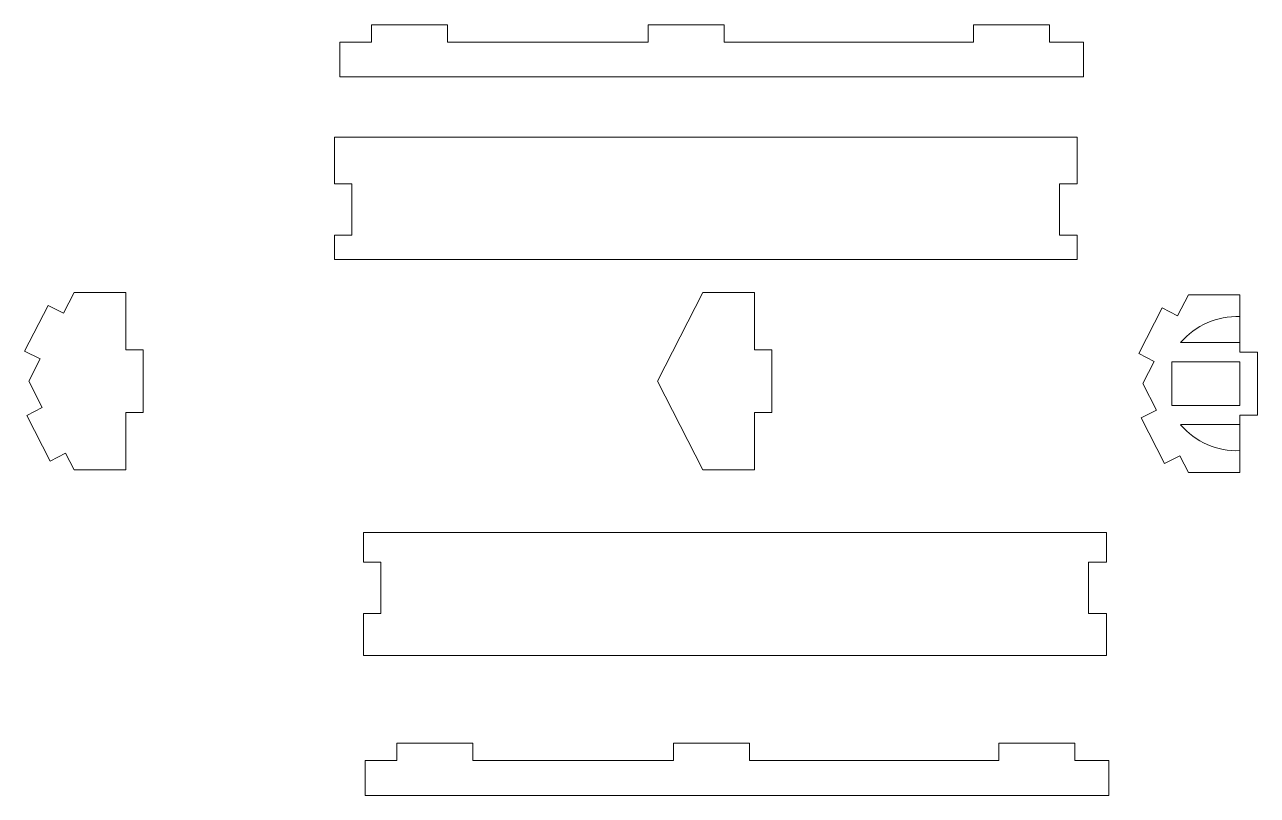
# Model space of a CAD drawing. Header units: millimetres. Extents: x 99 to 312, y 94 to 227.
import ezdxf

# ---------------------------------------------------------------- set-up
doc = ezdxf.new("R2010")
doc.units = ezdxf.units.MM

msp = doc.modelspace()

# ---------------------------------------------------------------- linework, layer by layer
at = {"color": 7, "linetype": 'Continuous', "lineweight": 15}
for p, q in [((172.43, 227.39), (159.31, 227.39)), ((159.31, 227.39), (159.31, 224.39)), ((172.43, 227.39), (172.43, 224.39)), ((207.09, 227.39), (207.09, 224.39)), ((220.21, 227.39), (207.09, 227.39)), ((220.21, 227.39), (220.21, 224.39)), ((263.27, 227.39), (263.27, 224.39)), ((276.39, 227.39), (263.27, 227.39)), ((276.39, 227.39), (276.39, 224.39)), ((153.85, 218.39), (153.85, 224.39)), ((159.31, 224.39), (153.85, 224.39)), ((207.09, 224.39), (172.43, 224.39)), ((263.27, 224.39), (220.21, 224.39)), ((282.29, 224.39), (276.39, 224.39)), ((282.29, 218.39), (282.29, 224.39)), ((282.29, 218.39), (153.85, 218.39)), ((152.92, 207.99), (152.92, 199.92)), ((281.19, 207.99), (152.92, 207.99)), ((281.19, 199.92), (281.19, 207.99)), ((155.92, 199.92), (152.92, 199.92)), ((155.92, 191.05), (155.92, 199.92)), ((281.19, 199.92), (278.12, 199.92)), ((278.12, 199.92), (278.12, 191.05)), ((152.92, 191.05), (152.92, 186.83)), ((155.92, 191.05), (152.92, 191.05)), ((281.19, 191.05), (278.12, 191.05)), ((281.19, 186.83), (281.19, 191.05)), ((152.92, 186.83), (281.19, 186.83)), ((108, 181.16), (106.15, 177.55)), ((108, 181.16), (116.91, 181.16)), ((116.91, 171.26), (116.91, 181.16)), ((216.55, 181.16), (208.71, 165.84)), ((216.55, 181.16), (225.46, 181.16)), ((225.46, 171.26), (225.46, 181.16)), ((99.44, 171.03), (103.48, 178.92)), ((103.48, 178.92), (106.15, 177.55)), ((300.38, 180.72), (298.53, 177.12)), ((300.38, 180.72), (309.29, 180.72)), ((309.29, 176.97), (309.29, 180.72)), ((295.86, 178.48), (291.82, 170.59)), ((298.53, 177.12), (295.86, 178.48)), ((309.29, 172.48), (309.29, 176.97)), ((299.01, 172.48), (309.29, 172.48)), ((309.29, 170.82), (309.29, 172.48)), ((102.11, 169.66), (99.44, 171.03)), ((119.91, 171.26), (116.91, 171.26)), ((119.91, 160.42), (119.91, 171.26)), ((228.46, 171.26), (225.46, 171.26)), ((228.46, 160.42), (228.46, 171.26)), ((291.82, 170.59), (294.49, 169.22)), ((312.29, 170.82), (309.29, 170.82)), ((312.29, 159.98), (312.29, 170.82)), ((102.11, 169.66), (100.16, 165.84)), ((294.49, 169.22), (292.54, 165.4)), ((297.55, 169.15), (297.55, 161.65)), ((309.29, 169.15), (297.55, 169.15)), ((309.29, 161.65), (309.29, 169.15)), ((100.16, 165.84), (102.49, 161.29)), ((208.71, 165.84), (216.55, 150.51)), ((292.54, 165.4), (294.87, 160.85)), ((99.81, 159.92), (102.49, 161.29)), ((103.85, 152.03), (99.81, 159.92)), ((119.91, 160.42), (116.91, 160.42)), ((116.91, 150.51), (116.91, 160.42)), ((228.46, 160.42), (225.46, 160.42)), ((225.46, 150.51), (225.46, 160.42)), ((294.87, 160.85), (292.2, 159.48)), ((297.55, 161.65), (309.29, 161.65)), ((312.29, 159.98), (309.29, 159.98)), ((309.29, 158.32), (309.29, 159.98)), ((292.2, 159.48), (296.24, 151.59)), ((309.29, 158.32), (299.01, 158.32)), ((309.29, 153.83), (309.29, 158.32)), ((106.52, 153.39), (103.85, 152.03)), ((106.52, 153.39), (108, 150.51)), ((309.29, 150.08), (309.29, 153.83)), ((296.24, 151.59), (298.91, 152.95)), ((298.91, 152.95), (300.38, 150.08)), ((108, 150.51), (116.91, 150.51)), ((216.55, 150.51), (225.46, 150.51)), ((300.38, 150.08), (309.29, 150.08)), ((157.96, 139.67), (157.96, 134.55)), ((286.23, 139.67), (157.96, 139.67)), ((286.23, 134.55), (286.23, 139.67)), ((160.96, 134.55), (157.96, 134.55)), ((160.96, 125.69), (160.96, 134.55)), ((286.23, 134.55), (283.16, 134.55)), ((283.16, 134.55), (283.16, 125.69)), ((157.96, 125.69), (157.96, 118.43)), ((160.96, 125.69), (157.96, 125.69)), ((286.23, 125.69), (283.16, 125.69)), ((286.23, 118.43), (286.23, 125.69)), ((157.96, 118.43), (286.23, 118.43)), ((163.69, 103.31), (163.69, 100.31)), ((176.81, 103.31), (163.69, 103.31)), ((176.81, 103.31), (176.81, 100.31)), ((211.47, 103.31), (211.47, 100.31)), ((224.59, 103.31), (211.47, 103.31)), ((224.59, 103.31), (224.59, 100.31)), ((267.65, 103.31), (267.65, 100.31)), ((280.77, 103.31), (267.65, 103.31)), ((280.77, 103.31), (280.77, 100.31)), ((158.23, 94.31), (158.23, 100.31)), ((163.69, 100.31), (158.23, 100.31)), ((211.47, 100.31), (176.81, 100.31)), ((267.65, 100.31), (224.59, 100.31)), ((286.66, 100.31), (280.77, 100.31)), ((286.66, 94.31), (286.66, 100.31)), ((286.66, 94.31), (158.23, 94.31))]:
    msp.add_line(p, q, dxfattribs=at)
for centre, start, end in [((308.8, 164.08), 87.8104, 139.3248), ((308.8, 166.72), 220.6752, 272.1896)]:
    msp.add_arc(centre, 12.9, start, end, dxfattribs=at)

doc.saveas('drawing.dxf')
